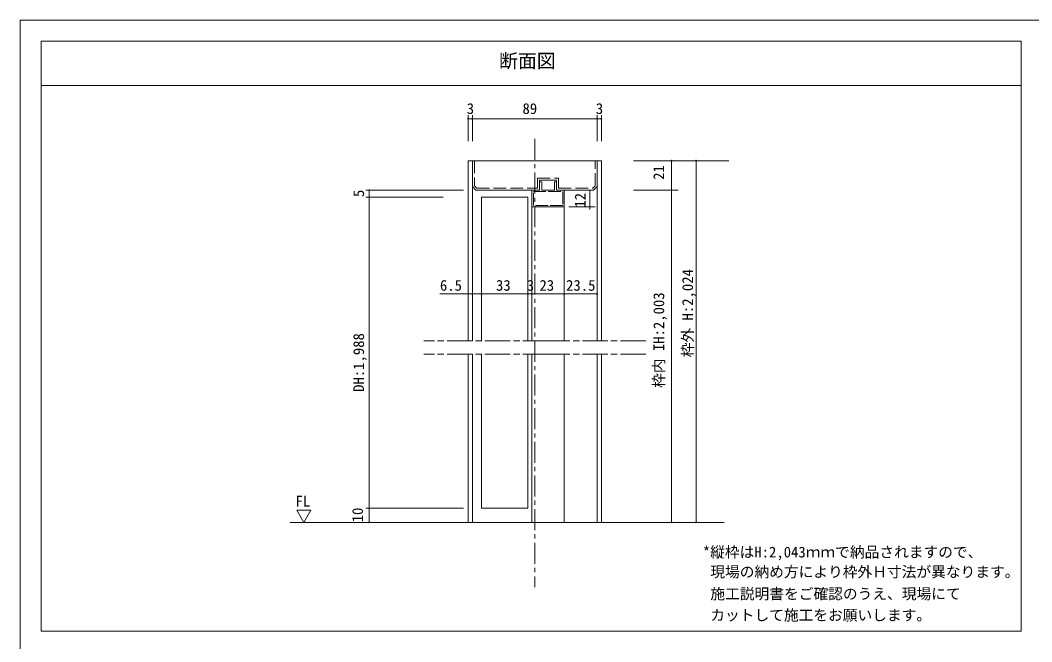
# Model space of a CAD drawing. Units: millimetres on the paper, enlarged 10 times, with parts at other scales. Extents: x -1985 to 2015, y -1370 to 1400.
# Drawn here: x -1985 to 420, y -78 to 1400 of the extents above; entities that cross this region are included whole.
import ezdxf
from ezdxf.enums import TextEntityAlignment as Align

# ---------------------------------------------------------------- set-up
doc = ezdxf.new("R2010")
doc.units = ezdxf.units.MM
doc.header["$LTSCALE"] = 10
doc.header["$PDMODE"] = 32
doc.header["$PDSIZE"] = 2
for name, pattern in [('CHAIN1', [8, 5, -1, 1, -1]), ('DASHED3', [4, 3, -1]), ('USER6', [9, 6, -0.75, 1.5, -0.75])]:
    doc.linetypes.add(name, pattern=pattern)
for name, color, linetype, lineweight in [('1-0_下線', 7, 'Continuous', 9), ('1-1_0', 7, 'Continuous', 18), ('2-0_18', 7, 'Continuous', 9), ('9-0', 7, 'Continuous', 9)]:
    doc.layers.add(name, color=color, linetype=linetype, lineweight=lineweight)
doc.styles.add('ＭＳ ゴシック', font='')
doc.styles.get('ＭＳ ゴシック').set_extended_font_data('MS Gothic')

msp = doc.modelspace()

# ---------------------------------------------------------------- linework, layer by layer
at = {"layer": '1-0_下線'}
for p, q in [((-1935, 1350), (395, 1350)), ((-1935, -52.5), (-1935, 1350)), ((-1935, -52.5), (-1935, 1350)), ((395, -52.5), (395, 1350)), ((395, -52.5), (395, 1350)), ((395, 1245), (-1935, 1245)), ((395, -52.5), (-1935, -52.5))]:
    msp.add_line(p, q, dxfattribs=at)
msp.add_lwpolyline([(-1935, 1245), (395, 1245), (-1935, 1245)], dxfattribs=at)
at = {"layer": '1-1_0', "lineweight": 9}
for p, q in [((-1935, 1350), (395, 1350)), ((395, -52.5), (395, 1350)), ((-1935, 1245), (395, 1245)), ((395, -52.5), (-1935, -52.5))]:
    msp.add_line(p, q, dxfattribs=at)
msp.add_lwpolyline([(-1985, -1370), (2015, -1370), (2015, 1400), (-1985, 1400)], close=True, dxfattribs=at)
at = {"layer": '2-0_18'}
for p, q in [((-920.02, 1112.83), (-920.02, 1173.98)), ((-920.02, 1165.82), (-603.36, 1165.82)), ((-910.02, 1112.83), (-910.02, 1173.98)), ((-613.36, 1112.83), (-613.36, 1173.98)), ((-603.36, 1112.83), (-603.36, 1173.98)), ((-920.02, 1066.14), (-910.02, 1066.14)), ((-920.02, 637.91), (-920.02, 1066.14)), ((-910.02, 1066.14), (-613.36, 1066.14)), ((-910.02, 1066.14), (-910.02, 637.91)), ((-603.36, 1066.14), (-613.36, 1066.14)), ((-613.36, 637.91), (-613.36, 1066.14)), ((-603.36, 637.91), (-603.36, 1066.14)), ((-526.76, 1066.14), (-300.53, 1066.14)), ((-436.64, 1066.14), (-436.64, 206.37)), ((-1155.27, 206.37), (-1155.27, 996.14)), ((-745.02, 996.14), (-745.02, 1001.14)), ((-745.02, 996.14), (-745.02, 1001.14)), ((-715.02, 996.14), (-715.02, 1001.14)), ((-715.02, 996.14), (-715.02, 1001.14)), ((-630.64, 996.14), (-630.64, 950.13)), ((-526.76, 996.14), (-436.64, 996.14)), ((-436.64, 996.14), (-420.71, 996.14)), ((-888.36, 979.47), (-888.36, 637.91)), ((-888.36, 979.47), (-778.36, 979.47)), ((-778.36, 979.47), (-778.36, 637.91)), ((-768.36, 956.14), (-768.36, 637.91)), ((-691.69, 956.14), (-691.69, 637.91)), ((-681.02, 956.14), (-618.02, 956.14)), ((-910.02, 792.57), (-910.02, 749.25)), ((-613.36, 792.57), (-613.36, 749.25)), ((-987.11, 749.25), (-613.36, 749.25)), ((-920.02, 206.37), (-920.02, 605.88)), ((-910.02, 605.88), (-910.02, 206.37)), ((-888.36, 239.7), (-888.36, 605.88)), ((-768.36, 206.37), (-768.36, 605.88)), ((-691.69, 206.37), (-691.69, 605.88)), ((-691.69, 206.37), (-691.69, 605.88)), ((-613.36, 206.37), (-613.36, 605.88)), ((-603.36, 206.37), (-603.36, 605.88)), ((-311.21, 206.37), (-1343.55, 206.37)), ((-979.83, 206.37), (-1163.41, 206.37)), ((-979.83, 206.37), (-1163.41, 206.37)), ((-526.76, 206.37), (-353.98, 206.37))]:
    msp.add_line(p, q, dxfattribs=at)
at = {"layer": '2-0_18', "linetype": 'CHAIN1'}
msp.add_line((-761.69, 1117.98), (-761.69, 52), dxfattribs=at)
at = {"layer": '2-0_18', "linetype": 'DASHED3'}
for p, q in [((-905.02, 1066.14), (-905.02, 1006.54)), ((-618.36, 1006.54), (-618.36, 1066.14))]:
    msp.add_line(p, q, dxfattribs=at)
at = {"layer": '2-0_18', "linetype": 'USER6'}
for p, q in [((-730.02, 637.91), (-1025.47, 637.91)), ((-497.91, 637.91), (-730.02, 637.91)), ((-730.02, 605.88), (-1025.47, 605.88)), ((-497.91, 605.88), (-730.02, 605.88))]:
    msp.add_line(p, q, dxfattribs=at)
at = {"layer": '2-0_18'}
for points in [[(-910.02, 1004.47), (-901.69, 996.14), (-750.02, 996.14), (-750.02, 1019.47), (-710.02, 1019.47), (-710.02, 996.14)], [(-750.02, 1016.14), (-750.02, 996.14), (-768.36, 996.14)], [(-750.02, 996.14), (-750.02, 1016.14), (-745.02, 1016.14), (-745.02, 996.14)], [(-750.02, 996.14), (-750.02, 1016.14), (-745.02, 1016.14)], [(-745.02, 996.14), (-745.02, 1016.14), (-745.02, 996.14)], [(-710.02, 996.14), (-710.02, 1016.14), (-715.02, 1016.14), (-715.02, 996.14)], [(-710.02, 996.14), (-710.02, 1016.14), (-715.02, 1016.14)], [(-715.02, 996.14), (-715.02, 1016.14), (-715.02, 996.14)], [(-710.02, 1016.14), (-710.02, 996.14), (-691.69, 996.14)], [(-931.02, 996.14), (-1163.41, 996.14), (-931.02, 996.14)], [(-750.02, 996.14), (-768.36, 996.14), (-768.36, 956.14), (-730.02, 956.14)], [(-745.02, 996.14), (-715.02, 996.14), (-745.02, 996.14)], [(-715.02, 996.14), (-745.02, 996.14), (-715.02, 996.14)], [(-710.02, 996.14), (-691.69, 996.14), (-691.69, 956.14), (-730.02, 956.14)], [(-710.02, 996.14), (-621.69, 996.14), (-613.36, 1004.47)], [(-979.83, 979.47), (-1163.41, 979.47), (-979.83, 979.47)], [(-888.36, 239.7), (-778.36, 239.7), (-778.36, 605.88)], [(-931.02, 239.7), (-1163.41, 239.7), (-931.02, 239.7)]]:
    msp.add_lwpolyline(points, dxfattribs=at)
at = {"layer": '2-0_18', "linetype": 'DASHED3'}
for points in [[(-905.02, 1006.54), (-899.62, 1001.14), (-755.02, 1001.14), (-755.02, 1024.47), (-705.02, 1024.47), (-705.02, 1001.14)], [(-705.02, 1001.14), (-623.76, 1001.14), (-618.36, 1006.54)]]:
    msp.add_lwpolyline(points, dxfattribs=at)
msp.add_lwpolyline([(-765.02, 959.47), (-765.02, 992.8), (-730.02, 992.8), (-695.02, 992.8), (-695.02, 959.47), (-730.02, 959.47)], close=True, dxfattribs=at)
at = {"layer": '2-0_18'}
msp.add_lwpolyline([(-1310.8, 206.37), (-1294.31, 235.05), (-1327.5, 235.05)], close=True, dxfattribs=at)
for p in [(-920.02, 1165.82), (-910.02, 1165.82), (-613.36, 1165.82), (-603.36, 1165.82), (-436.64, 1066.14), (-1155.27, 996.14), (-436.64, 996.14), (-1155.27, 979.47), (-910.02, 749.25), (-888.36, 749.25), (-778.36, 749.25), (-768.36, 749.25), (-691.69, 749.25), (-613.36, 749.25), (-1155.27, 239.7), (-1155.27, 206.37), (-436.64, 206.37)]:
    msp.add_point(p, dxfattribs=at)
at = {"layer": '9-0'}
msp.add_line((-377.76, 1066.14), (-377.76, 206.37), dxfattribs=at)
for p in [(-377.76, 1066.14), (-377.76, 206.37)]:
    msp.add_point(p, dxfattribs=at)

# ---------------------------------------------------------------- texts
at = {"layer": '1-1_0', "style": 'ＭＳ ゴシック'}
msp.add_text('断面図', height=32.99, dxfattribs=at).set_placement((-846.74, 1276.98), align=Align.BOTTOM_LEFT)
at = {"layer": '2-0_18', "style": 'ＭＳ ゴシック'}
for s, p in [('3', (-923.36, 1169.42)), ('89', (-790.86, 1169.42)), ('3', (-616.53, 1169.42)), ('6.5', (-987.11, 749.25)), ('33', (-853.72, 749.25)), ('3', (-780.66, 749.25)), ('23', (-750.46, 749.25)), ('23.5', (-687.21, 749.25)), ('FL', (-1330.46, 236.16)), ('*縦枠はH:2,043ｍｍで納品されますので、', (-362.09, 115.17)), ('現場の納め方により枠外Ｈ寸法が異なります。', (-344.31, 68.25)), ('施工説明書をご確認のうえ、現場にて', (-344.07, 15.98)), ('カットして施工をお願いします。', (-344.31, -34.72))]:
    msp.add_text(s, height=25.66, dxfattribs=at).set_placement(p, align=Align.BOTTOM_LEFT)
for s, p in [('21', (-446.48, 1020.6)), ('5', (-1159.85, 979.61)), ('12', (-633.12, 954.47)), ('枠外 H:2,024', (-377.76, 598.75)), ('枠内 IH:2,003', (-446.26, 525.98)), ('DH:1,988', (-1159.85, 516.57)), ('10', (-1162.39, 206.37))]:
    msp.add_text(s, height=25.66, rotation=90, dxfattribs=at).set_placement(p, align=Align.BOTTOM_LEFT)

doc.saveas('drawing.dxf')
